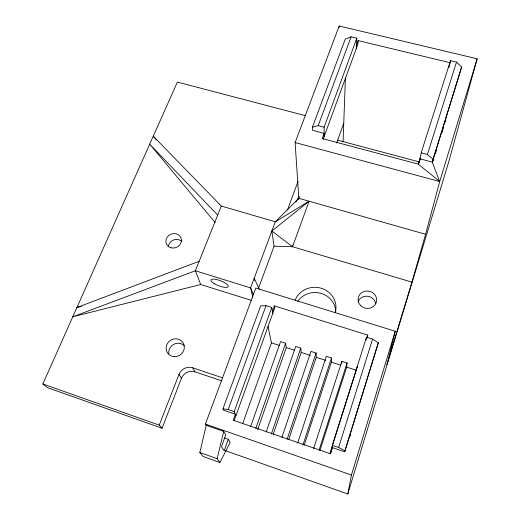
<?xml version="1.0" encoding="UTF-8"?>
<svg xmlns="http://www.w3.org/2000/svg" width="520" height="520" viewBox="0 0 520 520"><rect width="100%" height="100%" fill="white"/><g stroke="black" fill="none" stroke-linecap="round" stroke-linejoin="round"><path stroke-width="0.78" d="M304.207 445.178L331.409 362.193L331.5 357.988L326.346 356.33L297.661 443.072M339.157 27.619L339.196 26L477.152 58.786L449.02 160.875L347.782 494L225.069 450.548M343.076 141.609L345.416 78.052M332.189 448.617L332.319 445.296L366.509 337.194L372.58 339.099L378.32 342.778L344.675 451.802L332.235 447.525L330.272 453.739L233.253 420.219L235.404 414.232L223.633 410.183L222.944 408.856L260.683 305.844L266.019 305.695L271.791 307.508L272.825 313.242M356.232 48.763L356.804 38.214L351.091 36.849L345.274 39.046L312.403 127.224L312.488 130.332L324.149 133.432L324.155 136.481M450.444 62.784L358.137 40.612L357.942 44.102L323.096 139.386M341.718 363.396L341.848 361.316L347.048 362.986L346.691 367.12L319.917 450.613M344.675 451.802L378.32 342.778M224.49 437.95L228.306 439.296L230.133 442.455L219.941 462.534L217.126 458.699L223.724 431.412L206.213 425.295L205.413 424.073L255.788 288.061L395.246 331.26L386.861 364.689L411.957 282.132L292.533 246.74L292.734 245.167M357.299 367.699L357.474 366.34L329.914 453.512M366.087 340.035L366.509 337.194M367.49 336.856L367.763 335.088L274.45 305.897L272.48 311.356M347.782 494L351.429 475.04L395.246 331.26M411.957 282.132L425.594 234.28L439.699 181.545L432.257 162.117L461.637 67.034L456.495 62.108L450.489 60.665L421.194 152.822L419.478 161.044M448.903 67.626L450.489 60.665M461.637 67.034L432.257 162.117L419.965 158.821L418.281 164.125L439.699 181.545L477.152 58.786M219.941 462.534L203.034 456.488L199.823 452.517L206.213 425.295M350.09 436.274L350.812 433.953M433.179 160.751L433.907 158.431M435.351 153.79L436.553 149.923M441.61 133.673L443.775 126.711M445.224 122.07L445.946 119.749M344.806 450.723L338.618 447.46L372.58 339.099M366.873 337.916L367.763 335.088M330.726 453.245L331.949 449.384M432.939 159.14L427.414 154.466L456.495 62.108M418.594 164.047L419.315 161.785M419.556 161.018L420.537 157.937M319.176 449.8L347.048 362.986M313.619 448.591L341.848 361.316M302.965 444.906L331.5 357.988M287.137 439.29L316.075 353.035L310.967 351.39L281.873 437.469M288.672 439.647L316.245 357.305L316.075 353.035M273.208 434.298L301.197 352.45L300.775 348.114L295.698 346.482L266.168 432.042M271.388 433.849L300.775 348.114M257.647 429.604L286.26 347.62L285.584 343.232L280.553 341.614L250.66 426.465M255.814 428.318L285.584 343.232M242.697 423.585L271.433 342.856L268.014 326.255M336.648 143.046L343.753 123.24M234.136 420.719L274.775 307.814L274.45 305.897M228.306 439.296L224.139 450.86L221.455 446.726L225.732 434.876L223.035 430.222M236.008 415.519L234.175 411.606L271.791 307.508M222.944 408.856L228.202 409.559L266.019 305.695M258.583 287.989L274.053 246.207L292.533 246.74L309.075 201.227L275.308 221.786L250.608 287.898L252.805 297.239M356.421 45.298L358.137 40.612M418.281 164.125L322.27 138.548L324.149 133.432L324.123 127.199L356.804 38.214M299.299 196.995L298.031 199.739L298.818 198.315L295.113 142.552L339.196 26M312.403 127.224L318.208 125.638L351.091 36.849M287.417 210.1L298.096 181.239M305.188 115.603L177.372 82.076L42.848 383.981L47.535 387.679L162.058 428.233L181.461 378.293A10.634 10.16 -40.3 0 1 194.922 371.813L221.832 380.868M162.058 428.233L159.211 425.12L179.004 374.4A10.816 10.316 -39.5 0 1 192.699 367.809L222.599 377.845M156.403 139.925L153.263 136.195L221.292 206.05L195.358 270.764L200.688 284.512L251.42 300.404M295.9 202.092L298.974 196.489M274.053 246.207L271.863 230.997L309.075 201.227M199.154 261.287L76.921 307.515L81.64 306.325M200.688 284.512L72.781 316.803L195.358 270.764L250.608 287.898L253.442 294.6M318.208 125.638L324.123 127.199M421.194 152.822L427.414 154.466M337.597 140.153L419.685 162.013M295.113 142.552L439.699 181.545M425.594 234.28L298.818 198.315L275.308 221.786L221.292 206.05M271.433 342.856L279.786 345.547M286.26 347.62L294.671 350.331M301.197 352.45L310.447 355.433M316.245 357.305L325.618 360.328M331.409 362.193L340.853 365.241M346.691 367.12L356.207 370.188M228.202 409.559L234.175 411.606M332.319 445.296L338.618 447.46M205.413 424.073L351.429 475.04M42.848 383.981L159.211 425.12M199.823 452.517L217.126 458.699M271.863 230.997L292.533 246.74M217.678 215.072L149.715 144.151L215.234 222.619M179.004 374.4L181.461 378.293M192.699 367.809L194.922 371.813M259.259 289.257L254.222 278.213L254.716 280.475M297.752 301.314A20.729 19.689 1.8 0 1 320.697 293.261A20.729 19.689 1.8 0 1 335.784 311.623M295.159 300.196A21.073 19.968 1.4 0 1 321.386 288.275A21.073 19.968 1.4 0 1 335.212 312.598M358.033 301.834A9.159 8.58 11.3 0 1 367.237 296.212A9.159 8.58 11.3 0 1 375.642 303.238M168.409 246.461A7.761 7.046 -22 0 1 173.674 239.928A7.761 7.046 -22 0 1 181.85 241.54M168.838 353.88A9.152 8.639 -34.9 0 1 173.647 344.376A9.152 8.639 -34.9 0 1 184.113 345.488M360.451 305.37A9.315 8.704 10.8 0 0 376.207 302.647A9.315 8.704 10.8 0 0 365.482 291.135A9.315 8.704 10.8 0 0 360.451 305.37M171.087 247.793A7.885 7.137 -21.8 0 0 181.305 238.979A7.885 7.137 -21.8 0 0 168.578 235.658A7.885 7.137 -21.8 0 0 171.087 247.793M214.169 283.556A9.256 2.665 21.2 0 0 228.183 286.683A9.256 2.665 21.2 0 0 216.437 279.487A9.256 2.665 21.2 0 0 214.169 283.556M174.363 356.655A9.308 8.762 -34.4 0 0 183.534 343.558A9.308 8.762 -34.4 0 0 167.778 342.953A9.308 8.762 -34.4 0 0 174.363 356.655"/></g></svg>
